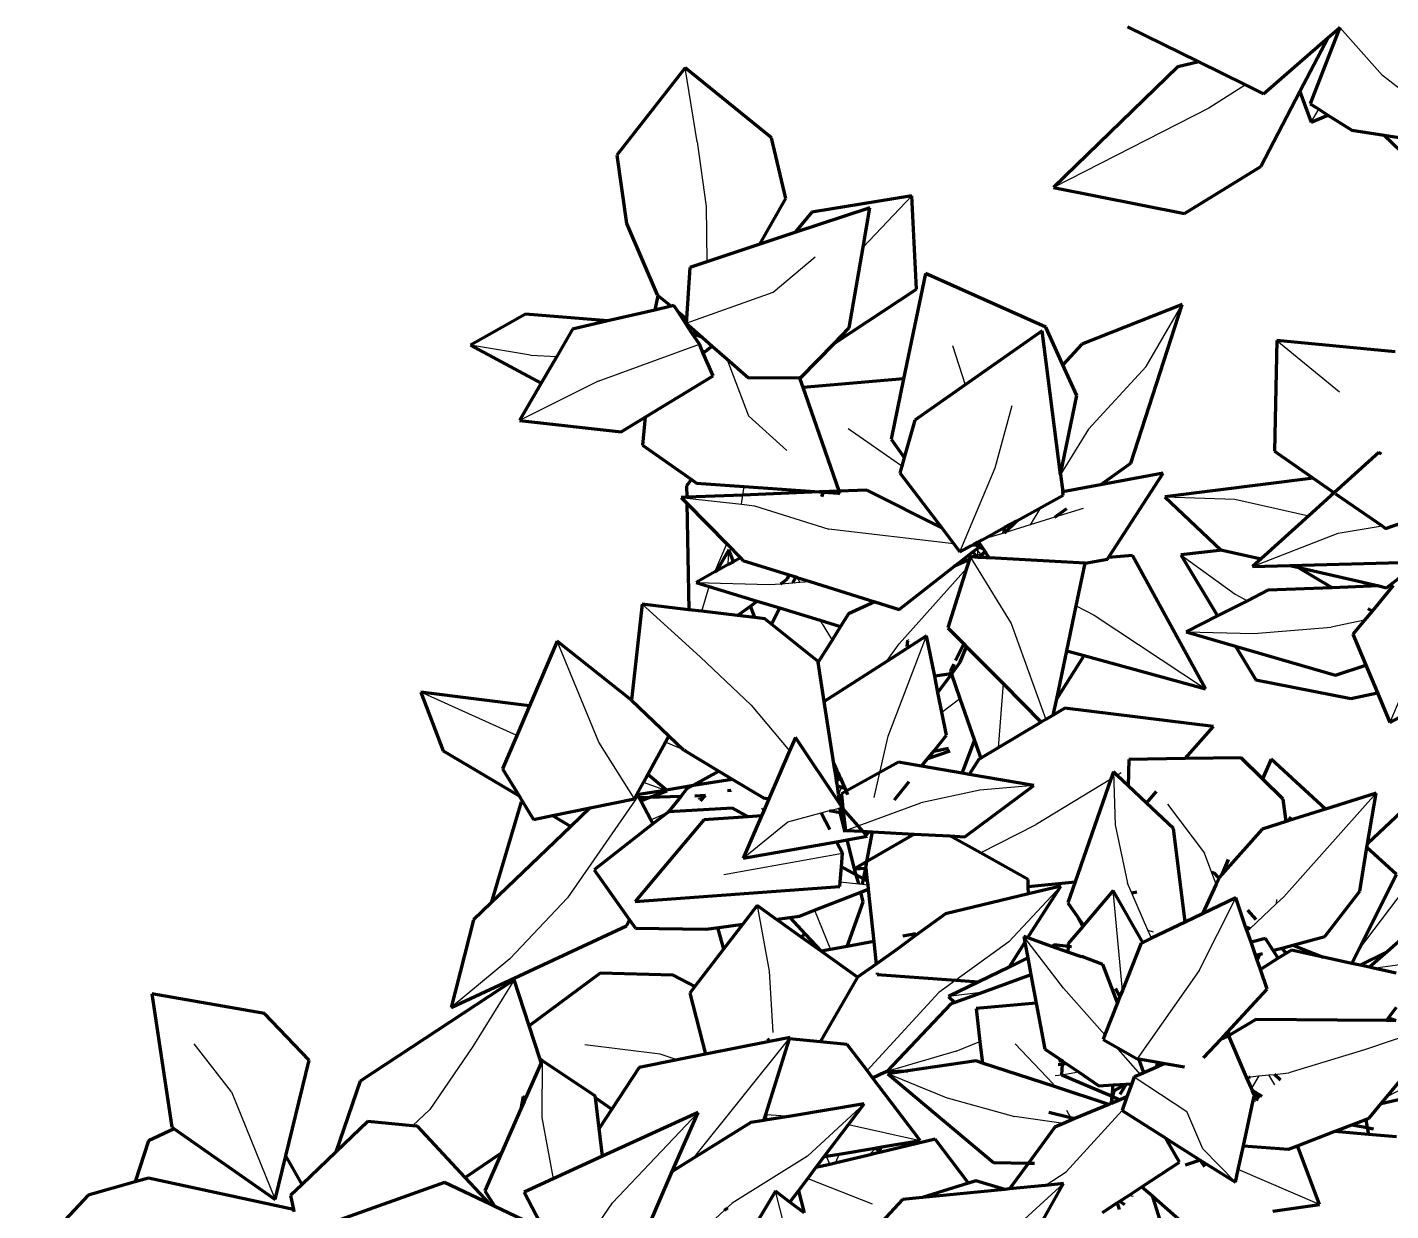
# Model space of a CAD drawing. Header units: millimetres. Extents: x 4307 to 31003, y 2809 to 20009.
# Drawn here: x 6809.2 to 6958.9, y 8011.2 to 8141 of the extents above; entities that cross this region are included whole.
import ezdxf

# ---------------------------------------------------------------- set-up
doc = ezdxf.new("R2010")
doc.units = ezdxf.units.MM
doc.layers.add('ProfileEdges', color=7, linetype='Continuous')

msp = doc.modelspace()

# ---------------------------------------------------------------- linework, layer by layer
for p, q in [((6957.96, 8135.74), (6953.26, 8141)), ((6882.75, 8128.45), (6881.43, 8136.55)), ((6942.9, 8134.7), (6938.89, 8132.16)), ((6962.26, 8132.36), (6957.96, 8135.74)), ((6938.89, 8132.16), (6921.84, 8123.44)), ((6950.14, 8130.62), (6950.97, 8132.02)), ((6882.75, 8128.45), (6883.73, 8121.36)), ((6883.73, 8121.36), (6883.8, 8115.28)), ((6900.95, 8116.89), (6906.32, 8122.54)), ((6891.09, 8111.96), (6895.71, 8115.82)), ((6881.54, 8108.55), (6891.09, 8111.96)), ((6932, 8103.81), (6935.95, 8110.6)), ((6871.89, 8102.21), (6882.99, 8106.24)), ((6946.37, 8106.64), (6953.22, 8101.03)), ((6864.47, 8105.04), (6857.88, 8106.15)), ((6864.47, 8105.04), (6867.34, 8104.91)), ((6883.81, 8105.57), (6883.3, 8105.53)), ((6910.78, 8106.11), (6912.15, 8101.78)), ((6886, 8104.64), (6888.38, 8098.4)), ((6932, 8103.81), (6925.68, 8096.93)), ((6871.89, 8102.21), (6863.27, 8097.9)), ((6915.44, 8092.69), (6917.31, 8099.52)), ((6892.57, 8094.58), (6888.38, 8098.4)), ((6905.2, 8092.87), (6899.31, 8096.95)), ((6925.68, 8096.93), (6922.62, 8091.97)), ((6911.58, 8083.47), (6915.44, 8092.69)), ((6887.76, 8089.71), (6887.9, 8090.64)), ((6881.01, 8089.45), (6881.6, 8089.38)), ((6881.6, 8089.38), (6887.62, 8088.69)), ((6887.62, 8088.69), (6887.76, 8089.71)), ((6887.62, 8088.69), (6889.05, 8088.52)), ((6889.05, 8088.52), (6897.2, 8085.98)), ((6925.11, 8088.24), (6921.98, 8087.27)), ((6934.06, 8089.51), (6941.76, 8089.25)), ((6941.76, 8089.25), (6949.85, 8087.42)), ((6920.36, 8088.2), (6919.29, 8086.44)), ((6921.98, 8087.27), (6919.29, 8086.44)), ((6910.91, 8084.36), (6897.2, 8085.98)), ((6916.4, 8085.54), (6914.77, 8085.04)), ((6916.46, 8085.56), (6916.4, 8085.54)), ((6919.29, 8086.44), (6916.46, 8085.56)), ((6943.69, 8081.85), (6953.09, 8085.53)), ((6953.09, 8085.53), (6957.9, 8086.32)), ((6884.69, 8081.27), (6885.99, 8084.36)), ((6913.71, 8084.02), (6912.79, 8084.13)), ((6913.52, 8084.12), (6913.51, 8084.53)), ((6913.54, 8083.63), (6913.53, 8083.88)), ((6914.77, 8085.04), (6914.02, 8084.81)), ((6886.15, 8082.07), (6886.23, 8083.7)), ((6913.29, 8083.11), (6912.3, 8082.92)), ((6912.71, 8082.91), (6917.2, 8075.6)), ((6913.41, 8082.88), (6913.55, 8083.03)), ((6913.89, 8083.22), (6913.54, 8083.63)), ((6913.55, 8083.16), (6913.54, 8083.63)), ((6913.89, 8083.22), (6913.55, 8083.16)), ((6913.55, 8083.03), (6913.55, 8083.16)), ((6914.1, 8083.26), (6913.89, 8083.22)), ((6913.97, 8083.14), (6913.89, 8083.22)), ((6914.23, 8082.84), (6913.97, 8083.14)), ((6914.44, 8083.33), (6914.1, 8083.26)), ((6935.82, 8083.16), (6941.77, 8078.83)), ((6904.91, 8073.37), (6912.32, 8081.65)), ((6882.62, 8080.13), (6890.68, 8079.89)), ((6883.25, 8076.95), (6884.08, 8079.68)), ((6890.68, 8079.89), (6891.94, 8079.98)), ((6891.94, 8079.98), (6893.24, 8080.08)), ((6893.24, 8080.08), (6894.01, 8080.14)), ((6894.01, 8080.14), (6893.72, 8080.67)), ((6894.01, 8080.14), (6895.13, 8080.22)), ((6941.77, 8078.83), (6943.13, 8078.11)), ((6883.09, 8071.96), (6876.72, 8077.73)), ((6924.34, 8077.54), (6926.31, 8076.53)), ((6926.31, 8076.53), (6938.52, 8068.45)), ((6896.46, 8075.57), (6896.23, 8075.99)), ((6896.46, 8075.57), (6897.56, 8073.8)), ((6917.2, 8075.6), (6921.01, 8065.07)), ((6943.83, 8074.53), (6952.33, 8075.23)), ((6955.97, 8075.97), (6952.33, 8075.23)), ((6871.97, 8062.58), (6867.39, 8073.67)), ((6903.48, 8071.42), (6904.91, 8073.37)), ((6903.69, 8063.24), (6907.92, 8074.27)), ((6936.42, 8074.7), (6943.83, 8074.53)), ((6883.09, 8071.96), (6888.66, 8066.67)), ((6962.03, 8072.56), (6958.77, 8064.74)), ((6916.32, 8069.02), (6915.76, 8061.98)), ((6862.95, 8063.34), (6852.42, 8068.08)), ((6909.6, 8065.89), (6911.58, 8067.39)), ((6888.66, 8066.67), (6892.89, 8061.63)), ((6902.8, 8059.26), (6903.69, 8063.24)), ((6875.88, 8056.38), (6871.97, 8062.58)), ((6881.25, 8061.76), (6879.26, 8062.61)), ((6898.18, 8059.29), (6897.92, 8059.18)), ((6902.18, 8056.52), (6902.8, 8059.26)), ((6928.14, 8058.54), (6919.96, 8053.58)), ((6928.42, 8059.34), (6928.61, 8053.53)), ((6929.27, 8059.22), (6928.83, 8058.95)), ((6879.2, 8057.35), (6876.86, 8058.19)), ((6879.47, 8057.26), (6879.2, 8057.35)), ((6898.58, 8057.67), (6898.27, 8056.91)), ((6898.73, 8058.04), (6898.58, 8057.67)), ((6913.77, 8057.34), (6907.28, 8055.95)), ((6919.68, 8057.85), (6913.77, 8057.34)), ((6951.58, 8050.64), (6957.25, 8057.01)), ((6876.27, 8056.71), (6868.53, 8045.54)), ((6882.86, 8056.37), (6883.67, 8056.73)), ((6889.8, 8055.39), (6890.02, 8055.01)), ((6897.26, 8055.09), (6898.17, 8055.34)), ((6898.17, 8055.34), (6898.5, 8055.43)), ((6898.17, 8055.34), (6898.6, 8054.84)), ((6898.5, 8055.43), (6898.63, 8055.46)), ((6900.41, 8053.43), (6907.28, 8055.95)), ((6934.37, 8055.81), (6938.42, 8050.43)), ((6877.66, 8054.09), (6879.58, 8054.93)), ((6887.78, 8049.87), (6892.68, 8053.85)), ((6892.68, 8053.85), (6896.37, 8054.85)), ((6896.37, 8054.85), (6897.26, 8055.09)), ((6899.01, 8052.92), (6900.41, 8053.43)), ((6901.27, 8052.45), (6901.35, 8052.8)), ((6913.84, 8050.45), (6919.96, 8053.58)), ((6928.61, 8053.53), (6929.96, 8047.15)), ((6885.66, 8048.08), (6898.68, 8050.42)), ((6939.23, 8048.27), (6938.42, 8050.43)), ((6951.58, 8050.64), (6947.13, 8045.65)), ((6878.97, 8048.73), (6878.82, 8048.73)), ((6939.7, 8047.01), (6939.23, 8048.27)), ((6898.44, 8047.27), (6900.47, 8047.05)), ((6900.47, 8047.05), (6900.88, 8047.01)), ((6900.88, 8047.01), (6901.46, 8046.94)), ((6922.64, 8046.81), (6916.94, 8040.71)), ((6929.42, 8035.37), (6928.39, 8046.33)), ((6930.46, 8046.02), (6929.96, 8047.15)), ((6961.15, 8047.5), (6955.39, 8039.93)), ((6862.18, 8038.83), (6868.53, 8045.54)), ((6932.21, 8041.97), (6930.46, 8046.02)), ((6937.83, 8037.54), (6941.84, 8045.51)), ((6946.28, 8044.85), (6943.42, 8042.16)), ((6947.13, 8045.65), (6946.28, 8044.85)), ((6946.31, 8045.34), (6946.28, 8044.85)), ((6889.32, 8044.67), (6890.64, 8037.48)), ((6895.63, 8044.16), (6897.37, 8039.86)), ((6891.69, 8042.99), (6891.82, 8043.21)), ((6932.21, 8041.97), (6932.79, 8041.81)), ((6932.59, 8041.09), (6932.21, 8041.97)), ((6943.42, 8042.16), (6943.1, 8041.86)), ((6906.73, 8041.57), (6904.79, 8039.98)), ((6916.94, 8040.71), (6911.13, 8036.5)), ((6922.96, 8035.62), (6918.58, 8041.29)), ((6946.04, 8039.77), (6946.03, 8039.64)), ((6956.96, 8037.81), (6971.34, 8039.81)), ((6862.18, 8038.83), (6855.74, 8033.5)), ((6890.64, 8037.48), (6891.04, 8030.74)), ((6937.83, 8037.54), (6931.04, 8027.87)), ((6862.67, 8036.54), (6858.12, 8029.2)), ((6911.13, 8036.5), (6909.26, 8035.14)), ((6909.26, 8035.14), (6901.39, 8026.58)), ((6914.16, 8035.19), (6910.31, 8034.7)), ((6922.96, 8035.62), (6927.5, 8030.51)), ((6953.03, 8032.1), (6953.16, 8032.19)), ((6965.32, 8032.03), (6955.99, 8028.84)), ((6882.36, 8016.95), (6892.94, 8030.22)), ((6831.64, 8024.25), (6827.57, 8029.52)), ((6858.12, 8029.2), (6853.4, 8022.31)), ((6878.67, 8028.38), (6870.41, 8029.41)), ((6880.54, 8027.75), (6878.67, 8028.38)), ((6911.18, 8028.69), (6903.55, 8026.47)), ((6911.18, 8028.69), (6913.77, 8029.75)), ((6921.78, 8025.15), (6917.65, 8029.49)), ((6928.66, 8029.21), (6931.36, 8026.16)), ((6955.99, 8028.84), (6947.67, 8026.32)), ((6865.74, 8027.69), (6865.72, 8021.44)), ((6909.94, 8023.64), (6903.67, 8026.21)), ((6922.02, 8026.04), (6922.77, 8026.12)), ((6922.77, 8026.12), (6924.61, 8026.42)), ((6930.71, 8025.88), (6936.47, 8022.1)), ((6943.04, 8025.84), (6943.28, 8025.87)), ((6943.43, 8025.88), (6944.38, 8025.98)), ((6944.38, 8025.98), (6943.56, 8024.63)), ((6944.38, 8025.98), (6945.48, 8026.09)), ((6945.48, 8026.09), (6946.09, 8026.15)), ((6946.15, 8025.01), (6945.48, 8026.09)), ((6946.09, 8026.15), (6947.67, 8026.32)), ((6962.86, 8026), (6958.43, 8023.69)), ((6831.64, 8024.25), (6836.45, 8012.42)), ((6921.78, 8025.15), (6921.96, 8024.81)), ((6863.65, 8023.72), (6863.75, 8023.19)), ((6901.07, 8022.93), (6894.84, 8017.18)), ((6909.94, 8023.64), (6917.58, 8021.54)), ((6944.04, 8023.19), (6943.76, 8023.28)), ((6851.5, 8020.51), (6853.4, 8022.31)), ((6865.72, 8021.44), (6866.93, 8014.7)), ((6873.44, 8012.05), (6882.86, 8021.99)), ((6890.27, 8021.75), (6890.32, 8021.75)), ((6890.32, 8021.75), (6893.02, 8021.59)), ((6922.93, 8020.78), (6917.58, 8021.54)), ((6929.37, 8022.18), (6923.25, 8015.45)), ((6923.28, 8022.25), (6923.71, 8021.42)), ((6923.71, 8021.42), (6923.85, 8021.16)), ((6938.24, 8018), (6936.47, 8022.1)), ((6899.37, 8020.67), (6907.23, 8018.91)), ((6901.57, 8017.31), (6902.33, 8018.03)), ((6902.33, 8018.03), (6902.41, 8018.1)), ((6941.83, 8014.32), (6938.24, 8018)), ((6894.84, 8017.18), (6886.6, 8012.03)), ((6896.92, 8017.19), (6897.3, 8016.29)), ((6898.34, 8017.42), (6897.89, 8016.43)), ((6920.94, 8013.97), (6923.25, 8015.45)), ((6939.01, 8016.1), (6938.95, 8016)), ((6951.05, 8011.9), (6942.13, 8015.71)), ((6894.88, 8014.75), (6901.95, 8011.94)), ((6907.7, 8000.28), (6922.94, 8014.17)), ((6868.3, 8004.52), (6873.44, 8012.05)), ((6885.75, 8011.25), (6886.6, 8012.03)), ((6893.42, 8005.29), (6891.34, 8013.34)), ((6930.1, 8012.88), (6930.58, 8012.81)), ((6932.82, 8012.49), (6933.15, 8012.44)), ((6880.18, 8006.12), (6885.75, 8011.25))]:
    msp.add_line(p, q)
at = {"layer": 'ProfileEdges', "lineweight": 211}
for p, q in [((6929.97, 8141.08), (6937.8, 8137.21)), ((6953.26, 8141), (6950.02, 8132.62)), ((6951.98, 8139.89), (6953.26, 8141)), ((6953.26, 8141), (6953.31, 8141.04)), ((6944.89, 8133.71), (6951.98, 8139.89)), ((6948.89, 8133.97), (6951.98, 8139.89)), ((6881.43, 8136.55), (6873.94, 8126.97)), ((6890.92, 8128.88), (6881.43, 8136.55)), ((6935.51, 8136.66), (6921.84, 8123.44)), ((6937.8, 8137.21), (6935.51, 8136.66)), ((6937.8, 8137.21), (6942.9, 8134.7)), ((6942.9, 8134.7), (6944.89, 8133.71)), ((6944.61, 8125.75), (6948.89, 8133.97)), ((6948.89, 8133.97), (6950.14, 8130.62)), ((6950.02, 8132.62), (6950.97, 8132.02)), ((6950.97, 8132.02), (6951.96, 8131.39)), ((6950.14, 8130.62), (6951.96, 8131.39)), ((6951.96, 8131.39), (6954.58, 8129.73)), ((6892.48, 8122.24), (6890.92, 8128.88)), ((6954.58, 8129.73), (6958.15, 8129.17)), ((6958.15, 8129.17), (6967.25, 8120.42)), ((6958.15, 8129.17), (6963.95, 8128.27)), ((6873.94, 8126.97), (6874.98, 8119.5)), ((6936.21, 8120.6), (6944.61, 8125.75)), ((6921.84, 8123.44), (6936.21, 8120.6)), ((6889.62, 8117.22), (6892.48, 8122.24)), ((6901.69, 8121.22), (6893.48, 8118.5)), ((6906.32, 8122.54), (6895.34, 8120.73)), ((6900.95, 8116.89), (6901.69, 8121.22)), ((6906.83, 8112.27), (6906.32, 8122.54)), ((6895.34, 8120.73), (6893.48, 8118.5)), ((6874.98, 8119.5), (6878.36, 8111.65)), ((6893.48, 8118.5), (6889.62, 8117.22)), ((6889.62, 8117.22), (6883.8, 8115.28)), ((6899.44, 8108.03), (6900.95, 8116.89)), ((6883.8, 8115.28), (6881.95, 8114.67)), ((6881.95, 8114.67), (6881.57, 8109.05)), ((6907.8, 8114.01), (6905.4, 8102.44)), ((6921.01, 8108.12), (6907.8, 8114.01)), ((6897.78, 8106.33), (6906.83, 8112.27)), ((6878.44, 8111.59), (6878.09, 8110)), ((6878.36, 8111.65), (6878.44, 8111.59)), ((6878.44, 8111.59), (6879.89, 8110.41)), ((6863.9, 8109.56), (6857.88, 8106.15)), ((6872.94, 8108.81), (6863.9, 8109.56)), ((6878.09, 8110), (6872.94, 8108.81)), ((6879.89, 8110.41), (6878.09, 8110)), ((6880.19, 8110.48), (6879.89, 8110.41)), ((6880.65, 8109.79), (6880.19, 8110.48)), ((6880.65, 8109.79), (6881.57, 8109.05)), ((6882.17, 8107.47), (6880.65, 8109.79)), ((6935.95, 8110.6), (6924.97, 8106.26)), ((6930.35, 8093.2), (6935.95, 8110.6)), ((6869.08, 8107.91), (6867.34, 8104.91)), ((6872.94, 8108.81), (6869.08, 8107.91)), ((6881.57, 8109.05), (6881.54, 8108.55)), ((6881.54, 8108.55), (6883.32, 8106.99)), ((6897.78, 8106.33), (6899.44, 8108.03)), ((6920.6, 8107.71), (6912.15, 8101.78)), ((6922.62, 8091.97), (6920.6, 8107.71)), ((6922.88, 8104), (6921.01, 8108.12)), ((6883.32, 8106.99), (6882.17, 8107.47)), ((6882.99, 8106.24), (6882.17, 8107.47)), ((6883.3, 8105.53), (6882.99, 8106.24)), ((6883.32, 8106.99), (6884.4, 8106.04)), ((6894.13, 8102.61), (6897.78, 8106.33)), ((6924.97, 8106.26), (6922.88, 8104)), ((6946.37, 8106.64), (6946.1, 8094.5)), ((6959.33, 8105.4), (6946.37, 8106.64)), ((6857.88, 8106.15), (6865.64, 8101.99)), ((6867.34, 8104.91), (6865.64, 8101.99)), ((6883.42, 8105.26), (6883.3, 8105.53)), ((6883.81, 8105.57), (6883.42, 8105.26)), ((6884.52, 8102.78), (6883.42, 8105.26)), ((6884.4, 8106.04), (6883.81, 8105.57)), ((6884.4, 8106.04), (6886, 8104.64)), ((6886, 8104.64), (6888.37, 8102.57)), ((6924.42, 8100.61), (6922.88, 8104)), ((6865.64, 8101.99), (6863.27, 8097.9)), ((6877.05, 8098.25), (6884.52, 8102.78)), ((6888.37, 8102.57), (6893.98, 8102.61)), ((6893.98, 8102.61), (6894.06, 8102.61)), ((6894.09, 8102.3), (6893.98, 8102.61)), ((6894.09, 8102.3), (6894.06, 8102.61)), ((6894.06, 8102.61), (6894.13, 8102.61)), ((6894.37, 8101.49), (6894.09, 8102.3)), ((6905.4, 8102.44), (6894.37, 8101.49)), ((6905.4, 8102.44), (6904.03, 8095.82)), ((6912.15, 8101.78), (6906.65, 8097.92)), ((6898.33, 8090.13), (6894.37, 8101.49)), ((6922.62, 8091.97), (6924.42, 8100.61)), ((6863.27, 8097.9), (6874.42, 8096.65)), ((6874.42, 8096.65), (6877.05, 8098.25)), ((6877.05, 8098.25), (6876.75, 8095.19)), ((6906.65, 8097.92), (6905.47, 8093.84)), ((6904.03, 8095.82), (6905.47, 8093.84)), ((6876.75, 8095.19), (6882.12, 8091.41)), ((6946.1, 8094.5), (6950.36, 8091.55)), ((6957.54, 8094.38), (6952.65, 8089.96)), ((6957.83, 8094.19), (6957.54, 8094.38)), ((6905.2, 8092.87), (6904.99, 8092.15)), ((6905.47, 8093.84), (6905.2, 8092.87)), ((6926.99, 8090.81), (6930.35, 8093.2)), ((6882.12, 8091.41), (6881.57, 8090.7)), ((6882.12, 8091.41), (6882.69, 8091.01)), ((6904.99, 8092.15), (6909.58, 8086.11)), ((6922.62, 8091.97), (6922.87, 8090.04)), ((6933.9, 8092.1), (6926.99, 8090.81)), ((6927.9, 8082.87), (6933.9, 8092.1)), ((6950.36, 8091.55), (6934.06, 8089.51)), ((6950.36, 8091.55), (6952.65, 8089.96)), ((6881.57, 8090.7), (6881.6, 8089.47)), ((6882.69, 8091.01), (6887.9, 8090.64)), ((6896.17, 8090.04), (6887.76, 8089.71)), ((6887.9, 8090.64), (6896.17, 8090.04)), ((6898.33, 8090.13), (6896.17, 8090.04)), ((6896.17, 8090.04), (6896.61, 8090.01)), ((6896.42, 8089.56), (6896.61, 8090.01)), ((6896.61, 8090.01), (6898.24, 8089.9)), ((6898.24, 8089.9), (6898.29, 8089.82)), ((6898.24, 8089.9), (6898.42, 8089.88)), ((6901.37, 8090.25), (6898.33, 8090.13)), ((6898.42, 8089.88), (6898.33, 8090.13)), ((6909.58, 8086.11), (6901.37, 8090.25)), ((6926.99, 8090.81), (6922.87, 8090.04)), ((6922.92, 8089.68), (6922.87, 8090.04)), ((6952.65, 8089.96), (6949.85, 8087.42)), ((6952.81, 8089.85), (6957.9, 8086.32)), ((6881.6, 8089.47), (6881.01, 8089.45)), ((6881.01, 8089.45), (6881.61, 8088.83)), ((6887.76, 8089.71), (6881.6, 8089.47)), ((6881.6, 8089.47), (6881.6, 8089.38)), ((6881.61, 8088.83), (6881.85, 8077.12)), ((6881.61, 8088.83), (6885.99, 8084.36)), ((6917.83, 8086.89), (6922.92, 8089.68)), ((6921.98, 8087.27), (6923.33, 8088.22)), ((6934.06, 8089.51), (6940.22, 8083.7)), ((6916.46, 8085.56), (6917.83, 8086.89)), ((6916.51, 8086.17), (6917.83, 8086.89)), ((6949.85, 8087.42), (6944.62, 8082.69)), ((6909.58, 8086.11), (6910.91, 8084.36)), ((6914.69, 8085.17), (6916.51, 8086.17)), ((6916.4, 8085.54), (6916.51, 8086.17)), ((6957.9, 8086.32), (6958.29, 8086.05)), ((6958.29, 8086.05), (6960.17, 8086.69)), ((6885.99, 8084.36), (6887.5, 8082.81)), ((6910.91, 8084.36), (6911.58, 8083.47)), ((6911.58, 8083.47), (6912.79, 8084.13)), ((6912.79, 8084.13), (6913.12, 8084.32)), ((6913.01, 8083.48), (6913.53, 8083.88)), ((6913.12, 8084.32), (6913.51, 8084.53)), ((6913.52, 8084.12), (6913.12, 8084.32)), ((6913.51, 8084.53), (6913.63, 8084.59)), ((6913.71, 8084.02), (6913.52, 8084.12)), ((6913.53, 8083.88), (6913.65, 8083.98)), ((6913.63, 8084.59), (6914.02, 8084.81)), ((6913.63, 8084.59), (6914.14, 8083.79)), ((6913.65, 8083.98), (6913.71, 8084.02)), ((6914.14, 8083.79), (6913.65, 8083.98)), ((6914.02, 8084.81), (6914.69, 8085.17)), ((6914.14, 8083.79), (6914.34, 8083.5)), ((6914.69, 8085.17), (6914.77, 8085.04)), ((6886.23, 8083.7), (6884.86, 8081.36)), ((6886.73, 8082.39), (6886.15, 8082.07)), ((6886.73, 8082.39), (6886.23, 8083.7)), ((6887.5, 8082.81), (6886.73, 8082.39)), ((6887.5, 8082.81), (6887.77, 8082.54)), ((6887.77, 8082.54), (6892.83, 8080.95)), ((6910.99, 8081.9), (6911.92, 8082.63)), ((6912.3, 8082.49), (6910.99, 8081.9)), ((6911.92, 8082.63), (6912.3, 8082.92)), ((6911.92, 8082.63), (6912.3, 8082.49)), ((6912.3, 8082.92), (6913.01, 8083.48)), ((6912.62, 8082.63), (6912.3, 8082.49)), ((6912.62, 8082.63), (6912.32, 8081.65)), ((6912.71, 8082.91), (6912.62, 8082.63)), ((6913.2, 8082.89), (6912.71, 8082.91)), ((6913.01, 8083.48), (6913.29, 8083.11)), ((6913.39, 8082.97), (6913.2, 8082.89)), ((6913.41, 8082.88), (6913.2, 8082.89)), ((6913.29, 8083.11), (6913.39, 8082.97)), ((6913.55, 8083.03), (6913.39, 8082.97)), ((6913.6, 8082.87), (6913.41, 8082.88)), ((6913.55, 8083.03), (6913.57, 8083.05)), ((6913.6, 8082.87), (6913.57, 8083.05)), ((6913.69, 8082.86), (6913.6, 8082.87)), ((6913.69, 8082.86), (6913.97, 8083.14)), ((6914.23, 8082.84), (6913.69, 8082.86)), ((6913.97, 8083.14), (6914.1, 8083.26)), ((6914.1, 8083.26), (6914.34, 8083.5)), ((6914.46, 8082.82), (6914.23, 8082.84)), ((6914.34, 8083.5), (6914.44, 8083.33)), ((6914.44, 8083.33), (6914.64, 8083.02)), ((6914.46, 8082.82), (6914.64, 8083.02)), ((6914.78, 8082.81), (6914.46, 8082.82)), ((6914.64, 8083.02), (6914.78, 8082.81)), ((6925.34, 8082.25), (6914.78, 8082.81)), ((6925.33, 8082.22), (6927.78, 8082.68)), ((6925.33, 8082.22), (6925.34, 8082.25)), ((6927.78, 8082.68), (6927.9, 8082.87)), ((6930.53, 8083.06), (6927.9, 8082.87)), ((6938.52, 8068.45), (6930.53, 8083.06)), ((6940.37, 8083.66), (6935.82, 8083.16)), ((6935.82, 8083.16), (6939.84, 8076.44)), ((6940.22, 8083.7), (6940.37, 8083.66)), ((6940.37, 8083.66), (6944.62, 8082.69)), ((6944.62, 8082.69), (6943.69, 8081.85)), ((6947.78, 8081.97), (6961.31, 8082.35)), ((6884.69, 8081.27), (6882.62, 8080.13)), ((6884.86, 8081.36), (6884.69, 8081.27)), ((6886.15, 8082.07), (6884.86, 8081.36)), ((6892.65, 8080.5), (6892.83, 8080.95)), ((6892.83, 8080.95), (6893.57, 8080.72)), ((6904.92, 8077.14), (6910.99, 8081.9)), ((6912.32, 8081.65), (6910.27, 8075.14)), ((6924.34, 8077.54), (6925.33, 8082.22)), ((6943.69, 8081.85), (6947.78, 8081.97)), ((6947.78, 8081.97), (6948.61, 8081.78)), ((6952.44, 8079.54), (6948.61, 8081.78)), ((6948.61, 8081.78), (6957.54, 8079.74)), ((6882.62, 8080.13), (6884.08, 8079.68)), ((6884.08, 8079.68), (6889.35, 8078.08)), ((6891.94, 8079.98), (6892.65, 8080.5)), ((6893.57, 8080.72), (6893.24, 8080.08)), ((6893.57, 8080.72), (6893.72, 8080.67)), ((6893.72, 8080.67), (6895.13, 8080.22)), ((6895.13, 8080.22), (6902.26, 8077.98)), ((6945.38, 8079.26), (6943.13, 8078.11)), ((6952.44, 8079.54), (6945.38, 8079.26)), ((6957.54, 8079.74), (6952.44, 8079.54)), ((6959.13, 8079.8), (6956.8, 8076.98)), ((6957.54, 8079.74), (6958.4, 8079.54)), ((6958.4, 8079.54), (6958.71, 8079.78)), ((6958.71, 8079.78), (6959.84, 8080.65)), ((6959.13, 8079.8), (6958.71, 8079.78)), ((6888.59, 8077.52), (6889.35, 8078.08)), ((6889.35, 8078.08), (6891.82, 8077.33)), ((6902.26, 8077.98), (6899.35, 8076.67)), ((6902.26, 8077.98), (6904.92, 8077.14)), ((6943.13, 8078.11), (6939.84, 8076.44)), ((6876.72, 8077.73), (6875.53, 8067.21)), ((6881.85, 8077.12), (6876.72, 8077.73)), ((6883.25, 8076.95), (6881.85, 8077.12)), ((6887.19, 8076.48), (6883.25, 8076.95)), ((6887.19, 8076.48), (6888.59, 8077.52)), ((6889.08, 8076.26), (6887.19, 8076.48)), ((6889.08, 8076.26), (6888.59, 8077.52)), ((6890.19, 8076.12), (6889.08, 8076.26)), ((6891.82, 8077.33), (6890.91, 8075.55)), ((6891.82, 8077.33), (6896.23, 8075.99)), ((6899.35, 8076.67), (6898.49, 8075.3)), ((6923.31, 8072.62), (6924.34, 8077.54)), ((6939.84, 8076.44), (6936.42, 8074.7)), ((6956.8, 8076.98), (6955.97, 8075.97)), ((6956.8, 8076.98), (6956.39, 8077.22)), ((6890.91, 8075.55), (6890.19, 8076.12)), ((6896.01, 8071.45), (6890.91, 8075.55)), ((6896.23, 8075.99), (6898.49, 8075.3)), ((6898.49, 8075.3), (6897.56, 8073.8)), ((6910.27, 8075.14), (6912.02, 8073.37)), ((6955.97, 8075.97), (6954.7, 8074.43)), ((6867.39, 8073.67), (6864.35, 8066.58)), ((6875.53, 8067.21), (6867.39, 8073.67)), ((6897.56, 8073.8), (6896.03, 8071.36)), ((6907.92, 8074.27), (6903.48, 8071.42)), ((6905.79, 8073.11), (6905.86, 8073.76)), ((6905.86, 8073.76), (6905.82, 8073.82)), ((6908.81, 8069.83), (6907.92, 8074.27)), ((6912.02, 8073.37), (6911.11, 8071.54)), ((6912.02, 8073.37), (6912.32, 8073.07)), ((6936.42, 8074.7), (6941.83, 8073.13)), ((6954.7, 8074.43), (6956.13, 8071.04)), ((6911.62, 8071.39), (6912.32, 8073.07)), ((6912.32, 8073.07), (6916.32, 8069.02)), ((6922.2, 8067.35), (6923.31, 8072.62)), ((6922.2, 8067.35), (6925.23, 8072.09)), ((6923.31, 8072.62), (6925.23, 8072.09)), ((6925.23, 8072.09), (6938.52, 8068.45)), ((6941.83, 8073.13), (6944.04, 8069.45)), ((6941.83, 8073.13), (6952.8, 8069.95)), ((6896.03, 8071.36), (6896.01, 8071.45)), ((6896.69, 8067.07), (6896.03, 8071.36)), ((6903.48, 8071.42), (6896.69, 8067.07)), ((6910.93, 8071.17), (6910.53, 8070.37)), ((6910.53, 8070.37), (6910.62, 8070.11)), ((6910.64, 8070.05), (6911.62, 8071.39)), ((6952.8, 8069.95), (6956.13, 8071.04)), ((6956.13, 8071.04), (6957.4, 8068)), ((6910.62, 8070.11), (6908.81, 8069.83)), ((6909.17, 8068.04), (6908.81, 8069.83)), ((6909.17, 8068.04), (6910.64, 8070.05)), ((6910.62, 8070.11), (6910.64, 8070.05)), ((6910.64, 8070.05), (6911.58, 8067.39)), ((6916.32, 8069.02), (6920.51, 8064.78)), ((6944.04, 8069.45), (6954.48, 8067.39)), ((6852.42, 8068.08), (6854.87, 8061.65)), ((6864.35, 8066.58), (6852.42, 8068.08)), ((6909.6, 8065.89), (6909.17, 8068.04)), ((6911.58, 8067.39), (6913.19, 8062.77)), ((6921.82, 8065.55), (6922.2, 8067.35)), ((6954.48, 8067.39), (6957.4, 8068)), ((6957.4, 8068), (6958.77, 8064.74)), ((6958.77, 8064.74), (6964.84, 8068.03)), ((6864.35, 8066.58), (6862.95, 8063.34)), ((6875.53, 8067.21), (6879.65, 8063.31)), ((6897.76, 8060.23), (6896.69, 8067.07)), ((6910.11, 8063.36), (6909.6, 8065.89)), ((6923.11, 8066.31), (6921.82, 8065.55)), ((6939.4, 8064.32), (6923.11, 8066.31)), ((6920.51, 8064.78), (6915.76, 8061.98)), ((6921.01, 8065.07), (6920.51, 8064.78)), ((6921.82, 8065.55), (6921.01, 8065.07)), ((6936.31, 8060.79), (6939.4, 8064.32)), ((6862.95, 8063.34), (6861.38, 8059.68)), ((6879.26, 8062.61), (6879.65, 8063.31)), ((6879.65, 8063.31), (6881.25, 8061.76)), ((6893.54, 8063.12), (6892.89, 8061.63)), ((6898.46, 8055.71), (6893.54, 8063.12)), ((6908.71, 8061.62), (6910.11, 8063.36)), ((6854.87, 8061.65), (6863.2, 8056.72)), ((6877.32, 8059.04), (6879.26, 8062.61)), ((6881.31, 8061.74), (6881.25, 8061.76)), ((6881.31, 8061.74), (6881.42, 8061.63)), ((6881.42, 8061.63), (6885.11, 8059.43)), ((6892.89, 8061.63), (6890.61, 8056.38)), ((6908.04, 8060.78), (6908.71, 8061.62)), ((6910.46, 8061.61), (6908.04, 8060.78)), ((6908.71, 8061.62), (6910.33, 8061.94)), ((6911.83, 8059.19), (6913.19, 8062.77)), ((6913.19, 8062.77), (6913.86, 8060.85)), ((6915.76, 8061.98), (6913.86, 8060.85)), ((6897.76, 8060.23), (6898.05, 8059.57)), ((6897.87, 8059.53), (6897.76, 8060.23)), ((6904.84, 8060.39), (6902.8, 8059.26)), ((6907.37, 8059.96), (6904.84, 8060.39)), ((6907.37, 8059.96), (6908.04, 8060.78)), ((6911.83, 8059.19), (6907.37, 8059.96)), ((6913.71, 8060.76), (6912.59, 8059.06)), ((6913.86, 8060.85), (6913.71, 8060.76)), ((6930.1, 8060.69), (6930.04, 8057.81)), ((6936.31, 8060.79), (6930.1, 8060.69)), ((6942.45, 8060.89), (6936.31, 8060.79)), ((6944.79, 8058.57), (6942.45, 8060.89)), ((6945.72, 8060.75), (6944.79, 8058.57)), ((6951.69, 8055.25), (6945.72, 8060.75)), ((6861.38, 8059.68), (6863.2, 8056.72)), ((6876.86, 8058.19), (6877.32, 8059.04)), ((6879.33, 8057.37), (6877.32, 8059.04)), ((6885.11, 8059.43), (6882.35, 8057.87)), ((6882.35, 8057.87), (6886.58, 8058.55)), ((6885.11, 8059.43), (6886.58, 8058.55)), ((6886.58, 8058.55), (6890.02, 8056.49)), ((6897.87, 8059.53), (6898.05, 8059.57)), ((6897.92, 8059.18), (6897.87, 8059.53)), ((6897.99, 8058.72), (6897.92, 8059.18)), ((6898.41, 8058.77), (6897.99, 8058.72)), ((6898.05, 8058.33), (6897.99, 8058.72)), ((6898.05, 8059.57), (6898.18, 8059.29)), ((6898.46, 8058.64), (6898.05, 8058.33)), ((6898.13, 8057.82), (6898.05, 8058.33)), ((6898.18, 8059.29), (6898.41, 8058.77)), ((6898.41, 8058.77), (6898.46, 8058.64)), ((6898.46, 8058.64), (6898.73, 8058.04)), ((6902.8, 8059.26), (6899.1, 8057.21)), ((6912.59, 8059.06), (6911.83, 8059.19)), ((6919.68, 8057.85), (6912.59, 8059.06)), ((6928.14, 8058.54), (6924.23, 8047.27)), ((6928.42, 8059.34), (6928.14, 8058.54)), ((6928.83, 8058.95), (6928.42, 8059.34)), ((6930.04, 8057.81), (6928.83, 8058.95)), ((6947.06, 8056.33), (6944.79, 8058.57)), ((6876.03, 8056.66), (6876.14, 8056.85)), ((6876.14, 8056.85), (6876.86, 8058.19)), ((6876.14, 8056.85), (6879.2, 8057.35)), ((6877.48, 8056.53), (6879.47, 8057.26)), ((6879.2, 8057.35), (6879.33, 8057.37)), ((6879.33, 8057.37), (6882.35, 8057.87)), ((6879.47, 8057.26), (6879.33, 8057.37)), ((6881.59, 8057.43), (6880.96, 8056.64)), ((6882.35, 8057.87), (6881.59, 8057.43)), ((6886.46, 8057.31), (6886.08, 8057.26)), ((6886.46, 8057.31), (6886.48, 8057.34)), ((6898.13, 8057.82), (6898.58, 8057.67)), ((6898.27, 8056.91), (6898.13, 8057.82)), ((6898.46, 8055.71), (6898.27, 8056.91)), ((6898.58, 8057.67), (6898.95, 8057.55)), ((6899.1, 8057.21), (6898.58, 8056.92)), ((6898.58, 8056.92), (6898.75, 8055.32)), ((6898.73, 8058.04), (6898.95, 8057.55)), ((6898.95, 8057.55), (6899.1, 8057.21)), ((6899.1, 8057.21), (6899.25, 8056.85)), ((6904.41, 8056.27), (6906.01, 8058.27)), ((6912.13, 8052.23), (6919.68, 8057.85)), ((6932.05, 8055.91), (6930.04, 8057.81)), ((6932.05, 8055.91), (6933.16, 8057.19)), ((6957.25, 8057.01), (6951.69, 8055.25)), ((6956.32, 8051.46), (6957.25, 8057.01)), ((6863.44, 8056.07), (6860.16, 8044.99)), ((6863.2, 8056.72), (6863.59, 8056.08)), ((6863.59, 8056.08), (6863.44, 8056.07)), ((6863.59, 8056.08), (6864.79, 8054.13)), ((6866.87, 8054.55), (6871, 8055.39)), ((6871, 8055.39), (6868.88, 8053.36)), ((6871, 8055.39), (6875.88, 8056.38)), ((6875.88, 8056.38), (6876.03, 8056.66)), ((6876.27, 8056.71), (6876.03, 8056.66)), ((6876.39, 8056.49), (6876.27, 8056.71)), ((6877.48, 8056.53), (6876.39, 8056.49)), ((6876.55, 8056.18), (6876.39, 8056.49)), ((6876.55, 8056.18), (6877.48, 8056.53)), ((6877.66, 8054.09), (6876.55, 8056.18)), ((6880.96, 8056.64), (6877.48, 8056.53)), ((6880.96, 8056.64), (6879.62, 8054.97)), ((6886.63, 8055.35), (6879.62, 8054.97)), ((6883.67, 8056.73), (6882.48, 8056.69)), ((6883.1, 8056.17), (6883.67, 8056.73)), ((6888.35, 8054.42), (6886.63, 8055.35)), ((6890.02, 8056.49), (6890.61, 8056.38)), ((6890.61, 8056.38), (6890.02, 8055.01)), ((6898.63, 8055.46), (6898.46, 8055.71)), ((6898.6, 8054.84), (6898.5, 8055.43)), ((6898.75, 8055.32), (6898.63, 8055.46)), ((6898.75, 8055.32), (6899.01, 8052.92)), ((6900.41, 8053.43), (6898.75, 8055.32)), ((6935.01, 8053.12), (6932.05, 8055.91)), ((6947.39, 8053.89), (6947.06, 8056.33)), ((6961.95, 8056.76), (6956.32, 8051.46)), ((6864.79, 8054.13), (6866.87, 8054.55)), ((6866.87, 8054.55), (6868.88, 8053.36)), ((6877.9, 8053.63), (6877.66, 8054.09)), ((6879.58, 8054.93), (6877.9, 8053.63)), ((6883.47, 8054.07), (6878.97, 8048.73)), ((6879.62, 8054.97), (6879.58, 8054.93)), ((6888.35, 8054.42), (6883.47, 8054.07)), ((6889.81, 8054.53), (6887.78, 8049.87)), ((6889.81, 8054.53), (6888.35, 8054.42)), ((6890.02, 8055.01), (6889.81, 8054.53)), ((6897.32, 8053.02), (6896.37, 8054.85)), ((6897.26, 8055.09), (6898.44, 8054.87)), ((6899, 8052.72), (6898.44, 8054.87)), ((6898.44, 8054.87), (6898.6, 8054.84)), ((6947.39, 8053.89), (6944.74, 8053.05)), ((6947.61, 8053.96), (6947.39, 8053.89)), ((6951.69, 8055.25), (6947.61, 8053.96)), ((6947.9, 8054.37), (6947.61, 8053.96)), ((6868.88, 8053.36), (6860.16, 8044.99)), ((6877.9, 8053.63), (6871.46, 8048.59)), ((6899.01, 8052.92), (6900.94, 8052.82)), ((6900.94, 8052.82), (6900.41, 8053.43)), ((6901.14, 8052.6), (6900.94, 8052.82)), ((6900.94, 8052.82), (6901.04, 8052.81)), ((6901.04, 8052.81), (6901.14, 8052.6)), ((6901.04, 8052.81), (6901.35, 8052.8)), ((6901.14, 8052.6), (6901.25, 8052.35)), ((6901.27, 8052.45), (6901.14, 8052.6)), ((6901.25, 8052.35), (6901.3, 8052.41)), ((6901.3, 8052.41), (6901.27, 8052.45)), ((6901.3, 8052.41), (6901.6, 8052.78)), ((6901.41, 8052.28), (6901.3, 8052.41)), ((6901.35, 8052.8), (6901.6, 8052.78)), ((6901.36, 8049.5), (6901.99, 8052.76)), ((6906.57, 8052.52), (6901.36, 8049.5)), ((6901.6, 8052.78), (6901.99, 8052.76)), ((6901.99, 8052.76), (6906.57, 8052.52)), ((6906.57, 8052.52), (6910.46, 8052.32)), ((6913.84, 8050.45), (6910.46, 8052.32)), ((6910.46, 8052.32), (6912.13, 8052.23)), ((6936.3, 8042.87), (6935.01, 8053.12)), ((6944.74, 8053.05), (6940.31, 8048.07)), ((6887.78, 8049.87), (6898.02, 8051.68)), ((6898.02, 8051.68), (6899.21, 8051.89)), ((6898.68, 8050.42), (6898.02, 8051.68)), ((6899.21, 8051.89), (6901.41, 8052.28)), ((6900.02, 8048.72), (6899.21, 8051.89)), ((6955.45, 8046.27), (6956.25, 8051.05)), ((6956.25, 8051.05), (6956.32, 8051.46)), ((6959.47, 8048.08), (6956.25, 8051.05)), ((6898.57, 8048.93), (6898.68, 8050.42)), ((6901.36, 8049.5), (6900.02, 8048.72)), ((6901.27, 8048.79), (6901.36, 8049.5)), ((6919.07, 8047.55), (6913.84, 8050.45)), ((6941.02, 8049.72), (6940.31, 8048.07)), ((6871.46, 8048.59), (6875.33, 8043.11)), ((6878.97, 8048.73), (6875.95, 8045.12)), ((6898.44, 8047.27), (6898.57, 8048.93)), ((6900.21, 8048.05), (6898.57, 8048.93)), ((6900.02, 8048.72), (6901.27, 8048.79)), ((6900.21, 8048.05), (6900.02, 8048.72)), ((6901, 8047.62), (6900.21, 8048.05)), ((6900.47, 8047.05), (6900.21, 8048.05)), ((6901, 8047.62), (6901.27, 8048.79)), ((6901.27, 8048.79), (6901.41, 8047.4)), ((6939.43, 8048.32), (6939.23, 8048.27)), ((6940.01, 8047.67), (6939.43, 8048.32)), ((6940.31, 8048.07), (6940.07, 8047.79)), ((6955.39, 8039.93), (6959.47, 8048.08)), ((6875.95, 8045.12), (6898.4, 8046.76)), ((6898.4, 8046.76), (6898.44, 8047.27)), ((6900.7, 8046.14), (6901.51, 8046.46)), ((6900.88, 8047.01), (6901, 8047.62)), ((6901.41, 8047.4), (6901, 8047.62)), ((6901.41, 8047.4), (6901.46, 8046.94)), ((6901.46, 8046.94), (6901.51, 8046.46)), ((6901.51, 8046.46), (6902.12, 8040.73)), ((6919.08, 8046.76), (6919.07, 8047.55)), ((6919.08, 8046.76), (6924.23, 8047.27)), ((6919.09, 8045.95), (6919.08, 8046.76)), ((6922.64, 8046.81), (6919.09, 8045.95)), ((6919.15, 8041.34), (6922.64, 8046.81)), ((6924.23, 8047.27), (6923.43, 8044.97)), ((6928.39, 8046.33), (6925.15, 8042.5)), ((6931.64, 8040.64), (6928.39, 8046.33)), ((6939.7, 8047.01), (6938.2, 8043.77)), ((6940.01, 8047.67), (6939.7, 8047.01)), ((6940.07, 8047.79), (6940.01, 8047.67)), ((6860.16, 8044.99), (6858.2, 8043.11)), ((6895.63, 8044.16), (6900.7, 8046.14)), ((6899.22, 8040.2), (6900.98, 8045.09)), ((6900.98, 8045.09), (6900.7, 8046.14)), ((6919.09, 8045.95), (6909.99, 8043.76)), ((6923.43, 8044.97), (6924.53, 8043.39)), ((6931.01, 8046.16), (6930.46, 8046.02)), ((6941.84, 8045.51), (6938.2, 8043.77)), ((6942.93, 8042.35), (6941.84, 8045.51)), ((6951.61, 8041.28), (6955.45, 8046.27)), ((6965.3, 8045.66), (6958.45, 8039.6)), ((6889.32, 8044.67), (6887.76, 8042.64)), ((6891.45, 8043.16), (6889.32, 8044.67)), ((6891.82, 8043.21), (6892.92, 8043.36)), ((6892.92, 8043.36), (6893.96, 8043.51)), ((6892.92, 8043.36), (6894.61, 8041.54)), ((6893.96, 8043.51), (6895.63, 8044.16)), ((6909.99, 8043.76), (6906.71, 8041.38)), ((6924.53, 8043.39), (6925.06, 8042.39)), ((6924.53, 8043.39), (6925.15, 8042.5)), ((6938.2, 8043.77), (6936.3, 8042.87)), ((6944.08, 8043.15), (6943.16, 8044.16)), ((6858.2, 8043.11), (6855.74, 8033.5)), ((6855.74, 8033.5), (6875.01, 8042.46)), ((6875.01, 8042.46), (6875.33, 8043.11)), ((6875.33, 8043.11), (6875.99, 8042.18)), ((6875.99, 8042.18), (6883.69, 8042.08)), ((6883.69, 8042.08), (6885.13, 8042.28)), ((6885.13, 8042.28), (6885.01, 8042.11)), ((6885.01, 8042.11), (6885.65, 8039.9)), ((6885.13, 8042.28), (6887.76, 8042.64)), ((6887.76, 8042.64), (6885.65, 8039.9)), ((6891.45, 8043.16), (6891.82, 8043.21)), ((6891.69, 8042.99), (6891.45, 8043.16)), ((6894.14, 8041.24), (6891.69, 8042.99)), ((6925.06, 8042.39), (6923.47, 8040.51)), ((6925.15, 8042.5), (6925.06, 8042.39)), ((6936.3, 8042.87), (6932.59, 8041.09)), ((6942.93, 8042.35), (6943.42, 8042.16)), ((6943.1, 8041.86), (6942.93, 8042.35)), ((6943.53, 8040.65), (6943.1, 8041.86)), ((6894.14, 8041.24), (6894.61, 8041.54)), ((6896.34, 8039.67), (6894.14, 8041.24)), ((6894.61, 8041.54), (6896.34, 8039.67)), ((6902.12, 8040.73), (6899.22, 8040.2)), ((6902.12, 8040.73), (6902.39, 8038.24)), ((6906.71, 8041.38), (6904.79, 8039.98)), ((6906.73, 8041.57), (6905.3, 8041.31)), ((6906.71, 8041.38), (6906.73, 8041.57)), ((6916.97, 8037.93), (6918.7, 8040.64)), ((6918.58, 8041.29), (6918.7, 8040.64)), ((6919.02, 8041.13), (6918.58, 8041.29)), ((6918.7, 8040.64), (6919.03, 8038.93)), ((6919.02, 8041.13), (6919.15, 8041.34)), ((6919.15, 8041.09), (6919.02, 8041.13)), ((6919.15, 8041.09), (6919.15, 8041.34)), ((6921.66, 8040.2), (6919.15, 8041.09)), ((6921.97, 8040.35), (6921.66, 8040.2)), ((6923.45, 8040.19), (6921.97, 8040.35)), ((6923.47, 8040.51), (6923.45, 8040.19)), ((6931.47, 8040.56), (6929.42, 8035.37)), ((6931.64, 8040.64), (6931.47, 8040.56)), ((6932.59, 8041.09), (6931.64, 8040.64)), ((6945.1, 8041.07), (6943.53, 8040.65)), ((6944.02, 8039.22), (6943.53, 8040.65)), ((6945.96, 8039.75), (6945.1, 8041.07)), ((6948.1, 8040.33), (6951.61, 8041.28)), ((6885.65, 8039.9), (6882.48, 8035.78)), ((6897.37, 8039.86), (6896.34, 8039.67)), ((6900.35, 8036.81), (6896.34, 8039.67)), ((6899.22, 8040.2), (6897.37, 8039.86)), ((6904.79, 8039.98), (6902.39, 8038.24)), ((6919.03, 8038.93), (6916.97, 8037.93)), ((6919.03, 8038.93), (6919.37, 8037.06)), ((6923.42, 8039.58), (6921.66, 8040.2)), ((6923.45, 8040.19), (6923.42, 8039.58)), ((6924.92, 8039.06), (6923.42, 8039.58)), ((6923.84, 8040.14), (6923.45, 8040.19)), ((6924.97, 8039.07), (6924.92, 8039.06)), ((6927.28, 8038.22), (6924.97, 8039.07)), ((6944.02, 8039.22), (6944.49, 8039.35)), ((6944.2, 8038.7), (6944.02, 8039.22)), ((6944.2, 8038.7), (6944.49, 8039.35)), ((6944.49, 8039.35), (6944.8, 8039.43)), ((6946.52, 8038.89), (6944.56, 8037.68)), ((6945.96, 8039.75), (6946.04, 8039.77)), ((6946.03, 8039.64), (6945.96, 8039.75)), ((6946.52, 8038.89), (6946.03, 8039.64)), ((6946.04, 8039.77), (6946.91, 8040)), ((6947.41, 8039.45), (6946.52, 8038.89)), ((6946.91, 8040), (6948.1, 8040.33)), ((6947.41, 8039.45), (6946.91, 8040)), ((6947.95, 8039.78), (6947.41, 8039.45)), ((6950.28, 8039.27), (6947.95, 8039.78)), ((6948.1, 8040.33), (6950.4, 8039.43)), ((6950.28, 8039.27), (6950.4, 8039.43)), ((6951.45, 8039.02), (6950.28, 8039.27)), ((6950.4, 8039.43), (6951.45, 8039.02)), ((6954.59, 8038.33), (6951.45, 8039.02)), ((6954.59, 8038.33), (6955.39, 8039.93)), ((6955.51, 8038.13), (6958.45, 8039.6)), ((6958.45, 8039.6), (6956.53, 8037.9)), ((6902.39, 8038.24), (6900.35, 8036.81)), ((6916.97, 8037.93), (6913.64, 8036.32)), ((6928.88, 8034), (6927.28, 8038.22)), ((6944.56, 8037.68), (6944.2, 8038.7)), ((6945.31, 8035.52), (6944.56, 8037.68)), ((6955.51, 8038.13), (6954.59, 8038.33)), ((6956.53, 8037.9), (6955.51, 8038.13)), ((6956.96, 8037.81), (6956.53, 8037.9)), ((6959.45, 8037.26), (6956.96, 8037.81)), ((6862.67, 8036.54), (6845.77, 8025.4)), ((6864.3, 8031.49), (6862.67, 8036.54)), ((6872.12, 8037.27), (6864.3, 8031.49)), ((6880.11, 8037.03), (6872.12, 8037.27)), ((6882.48, 8035.78), (6880.11, 8037.03)), ((6900.35, 8036.81), (6896.26, 8029.73)), ((6902.49, 8037.29), (6902.51, 8037.1)), ((6902.51, 8037.1), (6911.13, 8036.5)), ((6913.64, 8036.32), (6910.31, 8034.7)), ((6911.13, 8036.5), (6913.64, 8036.32)), ((6919.37, 8037.06), (6914.16, 8035.19)), ((6919.37, 8037.06), (6919.95, 8033.96)), ((6835.26, 8032.82), (6822.89, 8035.01)), ((6822.89, 8035.01), (6825.1, 8020.37)), ((6882.48, 8035.78), (6881.93, 8035.07)), ((6881.93, 8035.07), (6883.65, 8028.37)), ((6910.31, 8034.7), (6911.01, 8034.06)), ((6914.16, 8035.19), (6911.01, 8034.06)), ((6928.64, 8035.58), (6929.11, 8034.69)), ((6929.11, 8034.69), (6928.88, 8034)), ((6929.42, 8035.37), (6929.11, 8034.69)), ((6929.11, 8034.69), (6929.14, 8034.68)), ((6940.93, 8030.78), (6945.31, 8035.52)), ((6910.6, 8033.91), (6903.55, 8026.47)), ((6911.01, 8034.06), (6910.6, 8033.91)), ((6919.95, 8033.96), (6913.35, 8033.39)), ((6913.35, 8033.39), (6913.77, 8029.75)), ((6919.95, 8033.96), (6920.89, 8028.94)), ((6928.88, 8034), (6927.5, 8030.51)), ((6958.61, 8032.36), (6959.49, 8033.54)), ((6840.17, 8027.71), (6835.26, 8032.82)), ((6865.47, 8027.89), (6864.3, 8031.49)), ((6944.04, 8032.16), (6941.25, 8030.49)), ((6953.03, 8032.1), (6944.04, 8032.16)), ((6958.4, 8032.07), (6953.03, 8032.1)), ((6958.4, 8032.07), (6958.61, 8032.36)), ((6959.43, 8032.07), (6958.4, 8032.07)), ((6958.43, 8023.69), (6965.32, 8032.03)), ((6958.61, 8032.36), (6959.43, 8032.07)), ((6890.27, 8021.75), (6892.89, 8030.05)), ((6890.7, 8029.77), (6890.49, 8030.09)), ((6892.94, 8030.22), (6890.7, 8029.77)), ((6892.89, 8030.05), (6892.94, 8030.22)), ((6896.26, 8029.73), (6892.89, 8030.05)), ((6927.5, 8030.51), (6927.29, 8029.98)), ((6927.29, 8029.98), (6928.66, 8029.21)), ((6938.32, 8027.96), (6940.23, 8030.02)), ((6940.23, 8030.02), (6940.93, 8030.78)), ((6941.09, 8030.4), (6940.23, 8030.02)), ((6941.25, 8030.49), (6940.93, 8030.78)), ((6941.25, 8030.49), (6941.09, 8030.4)), ((6943.04, 8025.84), (6941.09, 8030.4)), ((6890.7, 8029.77), (6883.65, 8028.37)), ((6899.21, 8029.45), (6896.26, 8029.73)), ((6901.39, 8026.58), (6899.21, 8029.45)), ((6913.77, 8029.75), (6914.04, 8027.4)), ((6920.89, 8028.94), (6922.73, 8027.7)), ((6928.66, 8029.21), (6931.04, 8027.87)), ((6837.62, 8017.23), (6840.17, 8027.71)), ((6865.62, 8027.42), (6863.91, 8023.54)), ((6865.62, 8027.42), (6865.47, 8027.89)), ((6865.47, 8027.89), (6865.74, 8027.69)), ((6865.74, 8027.69), (6865.62, 8027.42)), ((6865.74, 8027.69), (6871.56, 8023.82)), ((6876.38, 8026.93), (6873.37, 8022.33)), ((6880.54, 8027.75), (6876.38, 8026.93)), ((6883.65, 8028.37), (6880.54, 8027.75)), ((6913.36, 8027.63), (6905.88, 8026.53)), ((6914.04, 8027.4), (6913.36, 8027.63)), ((6921.96, 8024.81), (6914.04, 8027.4)), ((6922.35, 8027.25), (6922.83, 8027.27)), ((6922.73, 8027.7), (6922.43, 8027.55)), ((6922.73, 8027.7), (6922.84, 8027.62)), ((6922.77, 8026.12), (6922.83, 8027.27)), ((6922.84, 8027.62), (6922.83, 8027.27)), ((6922.83, 8027.27), (6923, 8027.28)), ((6922.84, 8027.62), (6923.16, 8027.4)), ((6923, 8027.28), (6923.16, 8027.4)), ((6923.16, 8027.4), (6924.61, 8026.42)), ((6931.04, 8027.87), (6931.2, 8027.85)), ((6931.77, 8026.34), (6931.2, 8027.85)), ((6931.2, 8027.85), (6933.29, 8027.48)), ((6933.17, 8026.95), (6931.77, 8026.34)), ((6933.17, 8026.95), (6933.19, 8027.05)), ((6933.33, 8027.02), (6933.17, 8026.95)), ((6933.19, 8027.05), (6933.29, 8027.48)), ((6933.33, 8027.02), (6933.19, 8027.05)), ((6933.29, 8027.48), (6934.08, 8027.34)), ((6934.08, 8027.34), (6933.33, 8027.02)), ((6934.08, 8027.34), (6936.22, 8026.97)), ((6845.77, 8025.4), (6843.09, 8017.63)), ((6902, 8025.78), (6901.39, 8026.58)), ((6902, 8025.78), (6903.39, 8026.42)), ((6907.23, 8018.91), (6902, 8025.78)), ((6903.45, 8026.42), (6903.39, 8026.42)), ((6903.45, 8026.42), (6903.55, 8026.47)), ((6903.55, 8026.47), (6905.88, 8026.53)), ((6905.88, 8026.53), (6903.67, 8026.21)), ((6903.67, 8026.21), (6915.26, 8016.5)), ((6922.77, 8026.12), (6928.29, 8023.76)), ((6924.61, 8026.42), (6926.83, 8024.91)), ((6930.71, 8025.88), (6930.44, 8025.13)), ((6931.36, 8026.16), (6930.71, 8025.88)), ((6931.77, 8026.34), (6931.36, 8026.16)), ((6943.56, 8024.63), (6943.04, 8025.84)), ((6943.28, 8025.87), (6943.37, 8025.86)), ((6943.37, 8025.86), (6943.43, 8025.88)), ((6946.77, 8025.54), (6946.09, 8026.15)), ((6927.93, 8022.86), (6921.96, 8024.81)), ((6926.83, 8024.91), (6928.38, 8025)), ((6928.29, 8023.76), (6928.38, 8025)), ((6928.48, 8024.37), (6928.33, 8023.74)), ((6928.38, 8025), (6929.84, 8025.09)), ((6929.84, 8025.09), (6928.48, 8024.37)), ((6929.84, 8025.09), (6929.14, 8023.96)), ((6929.84, 8025.09), (6930.44, 8025.13)), ((6930.44, 8025.13), (6929.91, 8023.68)), ((6943.65, 8024.41), (6943.56, 8024.63)), ((6943.65, 8024.41), (6944.7, 8023.76)), ((6943.83, 8024), (6943.65, 8024.41)), ((6944.4, 8023.5), (6943.83, 8024)), ((6943.89, 8023.86), (6943.83, 8024)), ((6957.82, 8022.95), (6964.94, 8024.6)), ((6863.65, 8023.72), (6863.39, 8022.37)), ((6863.75, 8023.19), (6863.39, 8022.37)), ((6863.91, 8023.54), (6863.65, 8023.72)), ((6863.91, 8023.54), (6863.75, 8023.19)), ((6871.59, 8023.59), (6871.56, 8023.82)), ((6871.59, 8023.59), (6873.37, 8022.33)), ((6872, 8020.23), (6871.59, 8023.59)), ((6901.07, 8022.93), (6893.02, 8021.59)), ((6899.37, 8020.67), (6901.07, 8022.93)), ((6927.93, 8022.86), (6924.19, 8021.3)), ((6928.14, 8022.95), (6927.93, 8022.86)), ((6928.26, 8023.45), (6928.14, 8022.95)), ((6928.23, 8022.98), (6928.14, 8022.95)), ((6928.23, 8022.98), (6928.26, 8023.45)), ((6929.18, 8023.38), (6928.23, 8022.98)), ((6928.26, 8023.45), (6928.29, 8023.76)), ((6928.33, 8023.74), (6928.26, 8023.45)), ((6928.29, 8023.76), (6928.33, 8023.74)), ((6928.33, 8023.74), (6929.18, 8023.38)), ((6929.91, 8023.68), (6929.18, 8023.38)), ((6929.91, 8023.68), (6929.37, 8022.18)), ((6942.69, 8018.31), (6943.76, 8023.28)), ((6943.76, 8023.28), (6943.83, 8023.58)), ((6943.83, 8023.58), (6943.89, 8023.86)), ((6943.83, 8023.58), (6944.3, 8023.42)), ((6956.5, 8021.36), (6957.82, 8022.95)), ((6957.82, 8022.95), (6958.43, 8023.69)), ((6846.6, 8020.99), (6843.09, 8017.63)), ((6851.5, 8020.51), (6846.6, 8020.99)), ((6863.39, 8022.37), (6861.27, 8017.56)), ((6873.37, 8022.33), (6872, 8020.23)), ((6882.86, 8021.99), (6872.37, 8017.19)), ((6880.02, 8015.49), (6882.86, 8021.99)), ((6890.07, 8021.11), (6888.64, 8020.87)), ((6890.07, 8021.11), (6890.27, 8021.75)), ((6890.22, 8021.13), (6890.07, 8021.11)), ((6890.22, 8021.13), (6890.32, 8021.75)), ((6893.02, 8021.59), (6890.22, 8021.13)), ((6921.35, 8022.01), (6923.71, 8021.42)), ((6923.85, 8021.16), (6922.93, 8020.78)), ((6923.71, 8021.42), (6924.19, 8021.3)), ((6924.19, 8021.3), (6923.85, 8021.16)), ((6929.37, 8022.18), (6934.17, 8019.15)), ((6954.59, 8020.62), (6956.11, 8021.21)), ((6956.11, 8021.21), (6956.5, 8021.36)), ((6956.11, 8021.21), (6956.28, 8020.32)), ((6825.35, 8020.2), (6822.55, 8018.85)), ((6825.1, 8020.37), (6825.35, 8020.2)), ((6825.35, 8020.2), (6836.45, 8012.42)), ((6852.06, 8020.46), (6851.5, 8020.51)), ((6857.3, 8014.85), (6852.06, 8020.46)), ((6872.37, 8017.19), (6872, 8020.23)), ((6888.64, 8020.87), (6882.36, 8016.95)), ((6896.7, 8017.15), (6899.37, 8020.67)), ((6921.99, 8020.38), (6919.1, 8016.43)), ((6922.93, 8020.78), (6921.99, 8020.38)), ((6948.62, 8018.31), (6952.66, 8019.88)), ((6952.66, 8019.88), (6953.06, 8020.03)), ((6953.11, 8019.84), (6952.66, 8019.88)), ((6953.06, 8020.03), (6954.59, 8020.62)), ((6953.11, 8019.84), (6953.06, 8020.03)), ((6956.42, 8019.56), (6953.11, 8019.84)), ((6954.59, 8020.62), (6956.28, 8020.32)), ((6956.28, 8020.32), (6956.42, 8019.56)), ((6956.28, 8020.32), (6956.96, 8020.2)), ((6959.5, 8019.31), (6956.42, 8019.56)), ((6822.55, 8018.85), (6821.09, 8014.38)), ((6898.34, 8017.42), (6902.26, 8018.08)), ((6902.26, 8018.08), (6902.41, 8018.1)), ((6902.33, 8018.03), (6902.26, 8018.08)), ((6902.73, 8017.77), (6902.33, 8018.03)), ((6902.41, 8018.1), (6903.02, 8018.21)), ((6902.73, 8017.77), (6903.02, 8018.21)), ((6908.86, 8019.04), (6902.93, 8017.63)), ((6903.02, 8018.21), (6907.23, 8018.91)), ((6912.51, 8014.24), (6908.86, 8019.04)), ((6934.28, 8018.96), (6934.17, 8019.15)), ((6934.17, 8019.15), (6934.44, 8018.98)), ((6934.28, 8018.96), (6934.44, 8018.98)), ((6934.33, 8018.88), (6934.28, 8018.96)), ((6934.33, 8018.88), (6934.44, 8018.98)), ((6935.68, 8016.54), (6934.33, 8018.88)), ((6934.44, 8018.98), (6937.96, 8016.76)), ((6942.13, 8015.71), (6942.69, 8018.31)), ((6942.69, 8018.31), (6947.65, 8017.94)), ((6947.65, 8017.94), (6948.62, 8018.31)), ((6951.05, 8011.9), (6948.62, 8018.31)), ((6836.45, 8012.42), (6837.62, 8017.23)), ((6839.4, 8014.09), (6837.62, 8017.23)), ((6843.09, 8017.63), (6839.4, 8014.09)), ((6857.3, 8014.85), (6861.27, 8017.56)), ((6861.27, 8017.56), (6859.43, 8013.4)), ((6872.37, 8017.19), (6866.93, 8014.7)), ((6882.36, 8016.95), (6880.02, 8015.49)), ((6895.77, 8015.93), (6896.7, 8017.15)), ((6896.7, 8017.15), (6896.92, 8017.19)), ((6896.92, 8017.19), (6898.34, 8017.42)), ((6897.89, 8016.43), (6897.3, 8016.29)), ((6901.57, 8017.31), (6897.89, 8016.43)), ((6902.58, 8017.55), (6901.57, 8017.31)), ((6902.58, 8017.55), (6902.73, 8017.77)), ((6902.93, 8017.63), (6902.58, 8017.55)), ((6902.93, 8017.63), (6902.73, 8017.77)), ((6915.26, 8016.5), (6919.1, 8016.43)), ((6919.1, 8016.43), (6917.03, 8013.59)), ((6919.1, 8016.43), (6919.77, 8016.42)), ((6931.56, 8013.84), (6935.68, 8016.54)), ((6937.96, 8016.76), (6936.29, 8016.19)), ((6938.44, 8016.03), (6937.96, 8016.76)), ((6937.96, 8016.76), (6939.01, 8016.1)), ((6876.85, 8008.2), (6880.02, 8015.49)), ((6894.88, 8014.75), (6895.77, 8015.93)), ((6897.3, 8016.29), (6895.77, 8015.93)), ((6939.01, 8016.1), (6941.83, 8014.32)), ((6941.83, 8014.32), (6942.13, 8015.71)), ((6821.09, 8014.38), (6815.91, 8012.92)), ((6822.54, 8014.79), (6821.09, 8014.38)), ((6838.45, 8011.33), (6822.54, 8014.79)), ((6839.4, 8014.09), (6838.14, 8012.89)), ((6855.02, 8014.31), (6842.61, 8009.88)), ((6860.05, 8011.91), (6855.02, 8014.31)), ((6860.05, 8011.91), (6857.3, 8014.85)), ((6866.93, 8014.7), (6863.76, 8013.25)), ((6893.86, 8013.4), (6894.88, 8014.75)), ((6912.51, 8014.24), (6907.49, 8012.66)), ((6916.5, 8013.54), (6907.49, 8012.66)), ((6913.31, 8014.49), (6912.51, 8014.24)), ((6916.5, 8013.54), (6913.31, 8014.49)), ((6917.03, 8013.59), (6916.5, 8013.54)), ((6920.94, 8013.97), (6917.03, 8013.59)), ((6920.58, 8009.93), (6922.94, 8014.17)), ((6922.94, 8014.17), (6920.94, 8013.97)), ((6930.1, 8012.88), (6931.56, 8013.84)), ((6931.56, 8013.84), (6932.71, 8012.82)), ((6815.91, 8012.92), (6809.24, 8005.78)), ((6838.14, 8012.89), (6838.45, 8011.33)), ((6859.43, 8013.4), (6860.54, 8011.67)), ((6863.76, 8013.25), (6865.92, 8009.1)), ((6891.34, 8013.34), (6887.15, 8006.33)), ((6892.91, 8012.15), (6891.34, 8013.34)), ((6892.91, 8012.15), (6893.86, 8013.4)), ((6894.48, 8010.96), (6892.91, 8012.15)), ((6893.86, 8013.4), (6894.48, 8010.96)), ((6905.28, 8012.44), (6900.34, 8007.12)), ((6907.49, 8012.66), (6905.28, 8012.44)), ((6927.22, 8010.99), (6928.83, 8012.05)), ((6928.83, 8012.05), (6929.13, 8012.24)), ((6928.83, 8012.05), (6929.04, 8011.34)), ((6929.13, 8012.24), (6930.1, 8012.88)), ((6929.13, 8012.24), (6929.63, 8011.9)), ((6932.82, 8012.49), (6932.71, 8012.82)), ((6932.71, 8012.82), (6933.15, 8012.44)), ((6933.51, 8010.29), (6932.82, 8012.49)), ((6933.15, 8012.44), (6936.18, 8009.75)), ((6838.45, 8011.33), (6838.5, 8011.08)), ((6860.54, 8011.67), (6860.05, 8011.91)), ((6865.92, 8009.1), (6860.54, 8011.67)), ((6885.75, 8011.25), (6886.13, 8011.52)), ((6945.9, 8011.16), (6951.05, 8011.9))]:
    msp.add_line(p, q, dxfattribs=at)

doc.saveas('drawing.dxf')
